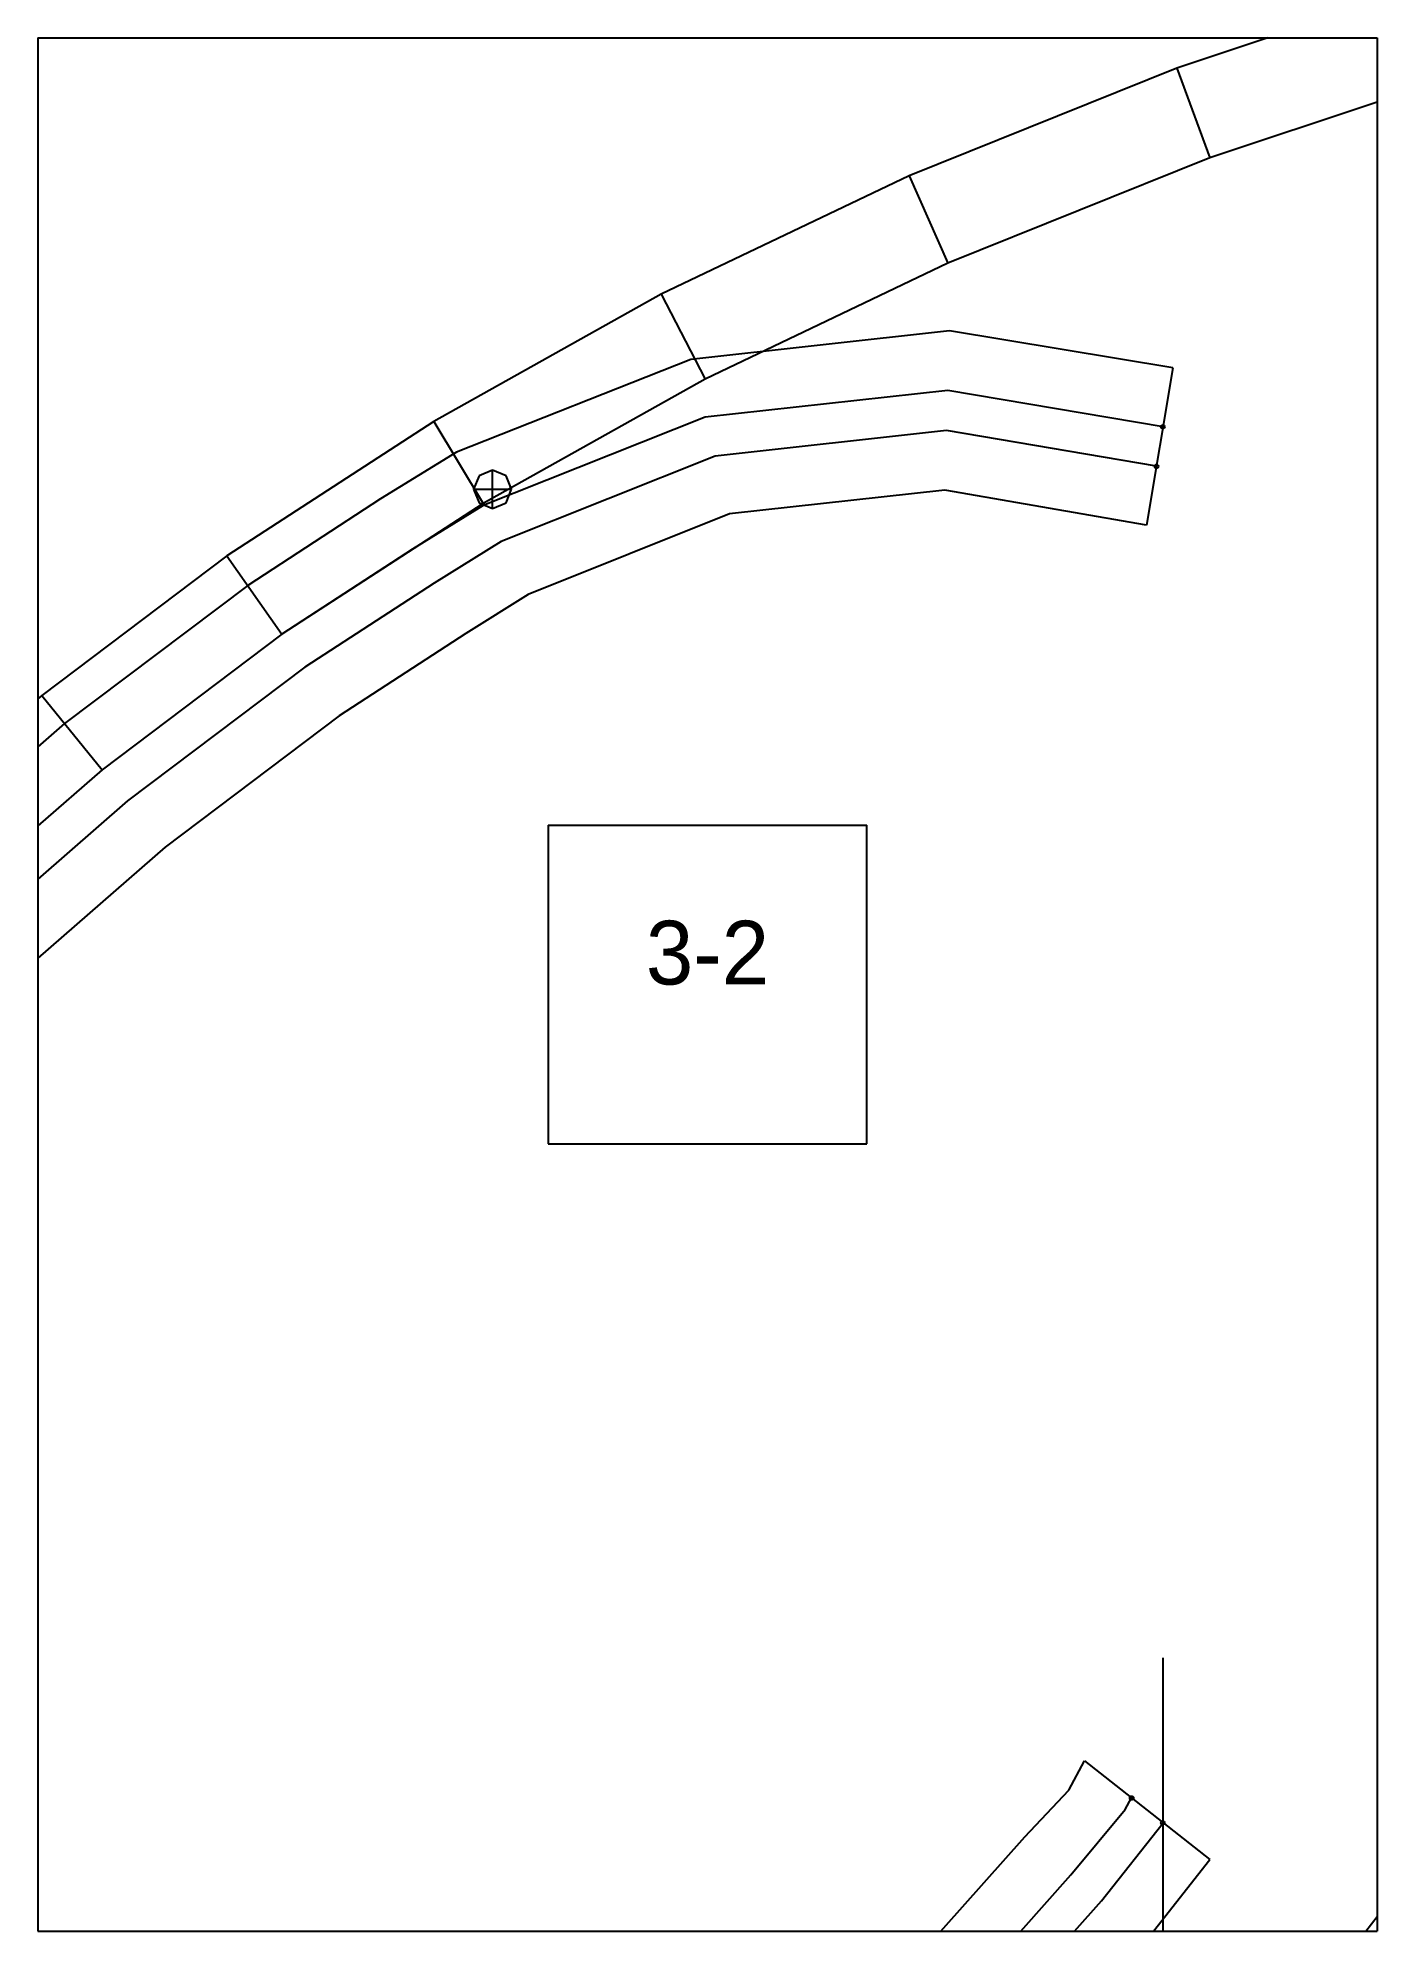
# Paper-space layout 'Plan 3-2' of a CAD drawing. Header units: metres, sheet in millimetres. Extents: x 0 to 210, y 0 to 297.
# The model-space entities are those that its viewports show. They can reach past a viewport. Long polylines and large blocks are cut down to what shows.
import ezdxf
from ezdxf.enums import TextEntityAlignment as Align

# ---------------------------------------------------------------- set-up
doc = ezdxf.new("R2010")
doc.units = ezdxf.units.M
for name, color, linetype in [('default', 7, 'Continuous'), ('mcircles', 7, 'Continuous'), ('TEXTLAYER', 7, 'Continuous'), ('VIEWPORTS', 7, 'Continuous')]:
    doc.layers.add(name, color=color, linetype=linetype)

msp = doc.modelspace()

# ---------------------------------------------------------------- linework, layer by layer
at = {"color": 9}
for p, q in [((210, -297), (210, -594)), ((210, -297), (210, -594)), ((420, -297), (420, -594)), ((420, -297), (420, -594)), ((0, -594), (210, -594)), ((0, -594), (210, -594)), ((210, -594), (420, -594)), ((210, -594), (210, -891)), ((210, -594), (420, -594)), ((210, -594), (210, -891)), ((420, -594), (630, -594)), ((420, -594), (420, -891)), ((420, -594), (630, -594)), ((420, -594), (420, -891)), ((290, -717.5), (340, -717.5)), ((290, -717.5), (290, -767.5)), ((340, -767.5), (340, -717.5)), ((290, -767.5), (340, -767.5)), ((0, -891), (210, -891)), ((0, -891), (210, -891)), ((210, -891), (420, -891)), ((210, -891), (210, -1188)), ((210, -891), (420, -891)), ((210, -891), (210, -1188)), ((420, -891), (630, -891)), ((420, -891), (420, -1188)), ((420, -891), (630, -891)), ((420, -891), (420, -1188))]:
    msp.add_line(p, q, dxfattribs=at)
at = {"layer": 'default', "color": 7, "linetype": 'Continuous'}
for p, q in [((433.51, -583.79), (388.58, -598.75)), ((388.58, -598.75), (346.63, -615.63)), ((388.58, -598.75), (393.75, -612.83)), ((437.82, -598.16), (393.75, -612.83)), ((386.43, -931.53), (639.79, -608.43)), ((393.75, -612.83), (352.66, -629.36)), ((346.63, -615.63), (307.76, -634.21)), ((346.63, -615.63), (352.66, -629.36)), ((352.66, -629.36), (314.66, -647.53)), ((307.76, -634.21), (272.07, -654.18)), ((307.76, -634.21), (314.66, -647.53)), ((352.93, -639.96), (312.4, -644.43)), ((387.98, -645.78), (352.93, -639.96)), ((312.4, -644.43), (275.62, -659.01)), ((387.98, -645.78), (383.82, -670.43)), ((314.66, -647.53), (279.83, -667.02)), ((352.66, -649.3), (314.66, -653.51)), ((386.43, -655), (352.66, -649.3)), ((272.07, -654.18), (239.65, -675.26)), ((272.07, -654.18), (279.83, -667.02)), ((314.66, -653.51), (279.83, -667.36)), ((352.48, -655.6), (316.19, -659.62)), ((385.38, -661.21), (352.48, -655.6)), ((275.62, -659.01), (263.73, -666.33)), ((281.29, -661.82), (279.17, -662.7)), ((283.41, -662.7), (281.29, -661.82)), ((281.29, -667.82), (281.29, -661.82)), ((316.19, -659.62), (282.66, -672.99)), ((279.17, -662.7), (278.29, -664.82)), ((278.29, -664.82), (279.17, -666.94)), ((278.29, -664.82), (284.29, -664.82)), ((284.29, -664.82), (283.41, -662.7)), ((283.41, -666.94), (284.29, -664.82)), ((352.22, -664.95), (318.45, -668.69)), ((383.82, -670.43), (352.22, -664.95)), ((263.73, -666.33), (242.9, -679.89)), ((279.83, -667.02), (248.26, -687.55)), ((279.83, -667.36), (268.74, -674.23)), ((279.17, -666.94), (281.29, -667.82)), ((281.29, -667.82), (283.41, -666.94)), ((318.45, -668.69), (286.87, -681.34)), ((282.66, -672.99), (272.12, -679.55)), ((239.65, -675.26), (210.61, -697.16)), ((239.65, -675.26), (248.26, -687.55)), ((268.74, -674.23), (248.26, -687.55)), ((242.9, -679.89), (214.18, -701.55)), ((272.12, -679.55), (251.88, -692.7)), ((286.87, -681.34), (277.13, -687.44)), ((248.26, -687.55), (220.07, -708.81)), ((248.26, -687.55), (220.07, -708.81)), ((277.13, -687.44), (257.25, -700.36)), ((251.88, -692.7), (224.04, -713.7)), ((210.61, -697.16), (185.06, -719.5)), ((210.61, -697.16), (220.07, -708.81)), ((257.25, -700.36), (229.94, -720.95)), ((214.18, -701.55), (188.94, -723.61)), ((220.07, -708.81), (195.36, -730.41)), ((220.07, -708.81), (195.36, -730.41)), ((224.04, -713.7), (199.68, -734.99)), ((229.94, -720.95), (206.1, -741.79)), ((386.43, -931.53), (386.43, -848.12)), ((371.64, -868.86), (374.14, -864.3)), ((374.14, -864.3), (393.77, -879.78)), ((364.78, -876.19), (371.64, -868.86)), ((380.47, -871.93), (381.48, -870.09)), ((371.95, -882.19), (380.47, -871.93)), ((376.78, -886.23), (386.43, -873.99)), ((386.43, -873.99), (386.43, -873.99)), ((352.03, -890.56), (364.78, -876.19)), ((383.95, -892.23), (393.77, -879.78)), ((393.77, -879.78), (393.77, -879.78)), ((358.79, -897.03), (371.95, -882.19)), ((363.33, -901.39), (376.78, -886.23)), ((339.5, -902.67), (352.03, -890.56)), ((370.09, -907.86), (383.95, -892.23))]:
    msp.add_line(p, q, dxfattribs=at)
at = {"layer": 'mcircles', "color": 7, "linetype": 'Continuous'}
for centre in [(386.4, -655.02), (385.4, -661.22), (381.5, -870.12), (386.4, -874.02)]:
    msp.add_circle(centre, 0.3, dxfattribs=at)

# ---------------------------------------------------------------- texts
at = {"layer": 'TEXTLAYER', "color": 1}
msp.add_text('3-2', height=10, dxfattribs=at).set_placement((315, -742.5), align=Align.CENTER)

psp = doc.layouts.new('Plan 3-2')

# ---------------------------------------------------------------- viewports
at = {"layer": 'VIEWPORTS'}
psp.add_viewport(center=(105, 148.5), size=(210, 297), view_center_point=(315, -742.5), view_height=297, dxfattribs=at)

doc.saveas('drawing.dxf')
